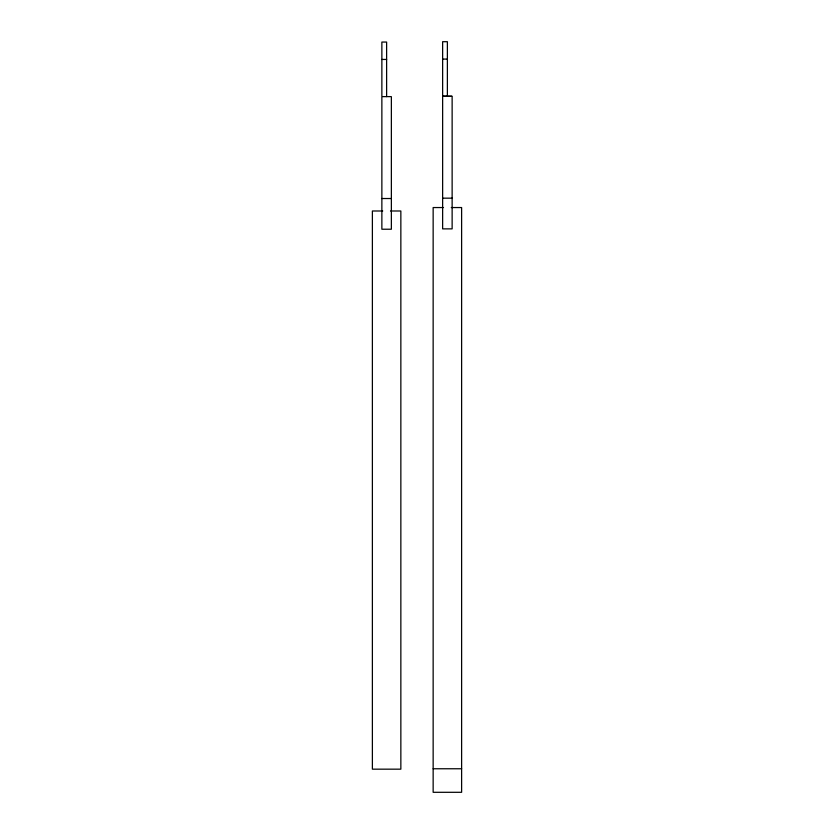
<?xml version="1.0" encoding="UTF-8"?>
<svg xmlns="http://www.w3.org/2000/svg" width="834" height="834" viewBox="0 0 834 834"><rect width="100%" height="100%" fill="white"/><g stroke="black" fill="none" stroke-linecap="round" stroke-linejoin="round"><path stroke-width="1.25" d="M442.635 59.089L447.378 59.089M381.868 59.443L386.622 59.443M442.635 96.139L452.132 96.275L442.635 96.275L442.635 41.7L447.378 41.7L447.378 96.275M391.365 96.619L381.868 96.619L381.868 42.054L386.622 42.054L386.622 96.619M442.635 198.169L452.132 198.169M381.868 198.523L391.365 198.523M443.5 207.551L433.148 207.551L433.148 792.3L461.619 792.3L461.619 207.551L451.267 207.551M382.733 210.992L372.381 210.992L372.381 769.167L400.852 769.167L400.852 210.992L390.5 210.992M433.148 768.76L461.619 768.76M452.132 97.203L452.132 228.87L442.635 228.87L442.635 97.203M391.365 97.557L391.365 229.225L381.868 229.225L381.868 97.557"/></g></svg>
